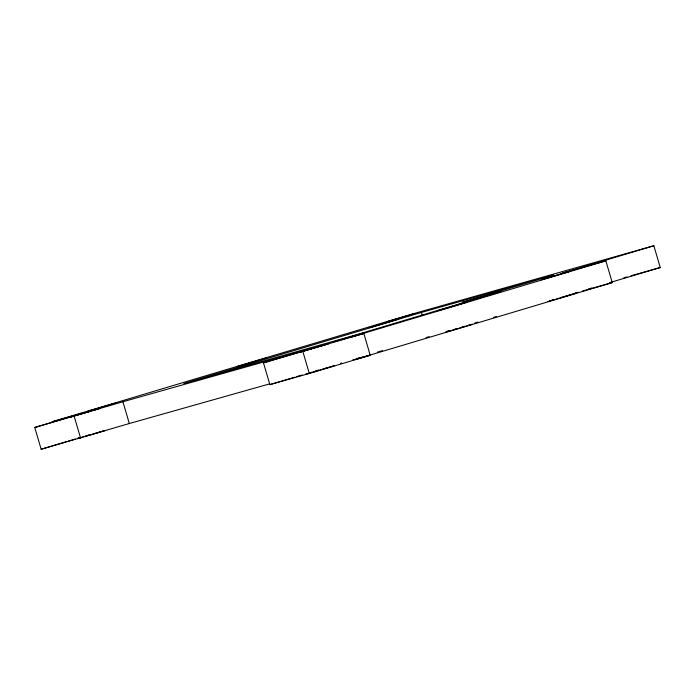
<?xml version="1.0" encoding="UTF-8"?>
<svg xmlns="http://www.w3.org/2000/svg" width="695" height="695" viewBox="0 0 695 695"><rect width="100%" height="100%" fill="white"/><g stroke="black" fill="none" stroke-linecap="round" stroke-linejoin="round"><path stroke-width="1.04" d="M105.518 430.413L103.512 430.917M334.234 365.779L332.227 366.291M547.895 301.439L548.277 301.387M340.672 363.442L341.792 363.085M305.852 374.084L307.12 373.684M78.413 438.319L83.443 436.79M104.25 430.813L96.648 433.098M332.966 366.178L313.436 371.973M366.135 356.04L368.159 355.423M445.608 332.019L450.638 330.499M471.453 324.513L466.415 326.042M549.163 301.039L550.596 300.596M92.809 410.571L99.42 408.53L70.43 417.07L89.386 411.588M309.275 373.033L312.159 372.164M551.309 300.379L553.237 299.806M269.721 383.849L129.322 423.524L41.153 449.248L34.75 427.477L83.478 412.899L51.934 421.813L411.327 314.279L653.847 245.752L660.25 267.523L609.376 282.743M34.75 427.477L122.911 401.753L312.194 348.273L263.466 362.851L269.868 384.622L309.31 373.476L370.218 355.249L363.815 333.478L350.011 337.379L605.849 260.834L612.26 282.604L356.422 359.15L370.218 355.249M421.396 312.446L183.827 383.527L355.362 335.06L501.555 291.318L462.123 302.455L553.498 275.116L421.396 312.446L422.308 315.556M653.847 245.752L562.472 273.092L605.849 260.834M263.466 362.851L363.815 333.478M41.153 449.248L66.042 441.803M68.119 441.186L75.373 439.014M77.449 438.389L80.559 437.459M86.779 435.6L89.89 434.67M84.304 436.538L86.006 436.026M377.324 352.174L382.511 350.619M426.052 337.596L429.163 336.658M446.789 331.385L449.9 330.455M474.789 323.01L477.899 322.08M493.45 317.424L496.56 316.494M588.604 288.955L591.723 288.025M269.868 384.622L294.758 377.177M296.826 376.551L302.012 375.005M315.495 370.965L318.605 370.035M465.563 326.294L459.265 328.162M313.011 371.912L314.722 371.399M360.001 357.882L363.355 356.874M357.23 358.698L359.08 358.151M95.797 433.359L84.721 436.608M454.061 329.482L457.788 328.379M563.749 296.904L576.581 293.012L575.894 293.186M561.343 297.39L571.811 294.341M562.82 297.173L556.365 299.067M458.326 328.44L451.924 330.316M352.521 360.088L356.309 358.967M94.372 433.567L100.019 431.925M461.567 327.267L465.137 326.224M357.43 358.42L360.14 357.63M323.079 368.932L328.735 367.29M555.479 299.328L549.901 300.926M450.881 330.612L447.163 331.68M572.628 294.107L574.261 293.637M468.256 325.321L472.339 324.174M101.053 431.621L102.695 431.152M79.968 437.98L81.602 437.511M329.769 366.986L331.411 366.526M308.684 373.345L310.317 372.876M623.823 277.809L626.942 276.931M631.103 275.75L660.25 267.523M575.078 293.108L578.17 292.23M582.306 291.066L612.26 282.604M306.234 374.032L307.859 373.58M77.519 438.667L79.152 438.215M340.524 363.52L341.358 363.303M302.898 351.705L309.31 373.476M122.911 401.753L129.322 423.524M74.183 416.34L80.594 438.111M334.26 341.679L363.016 333.218L334.26 341.679M87.918 411.284L116.604 402.857L87.918 411.284M237.151 366.63L265.838 358.203L237.151 366.63M299.449 352.322L328.136 343.895L299.449 352.322M369.21 327.64L397.896 319.214L369.21 327.64M386.394 321.976L415.08 313.549L386.394 321.976M437.928 310.656L466.614 302.229L437.928 310.656M541.483 279.668L570.169 271.241L541.483 279.668"/></g></svg>
